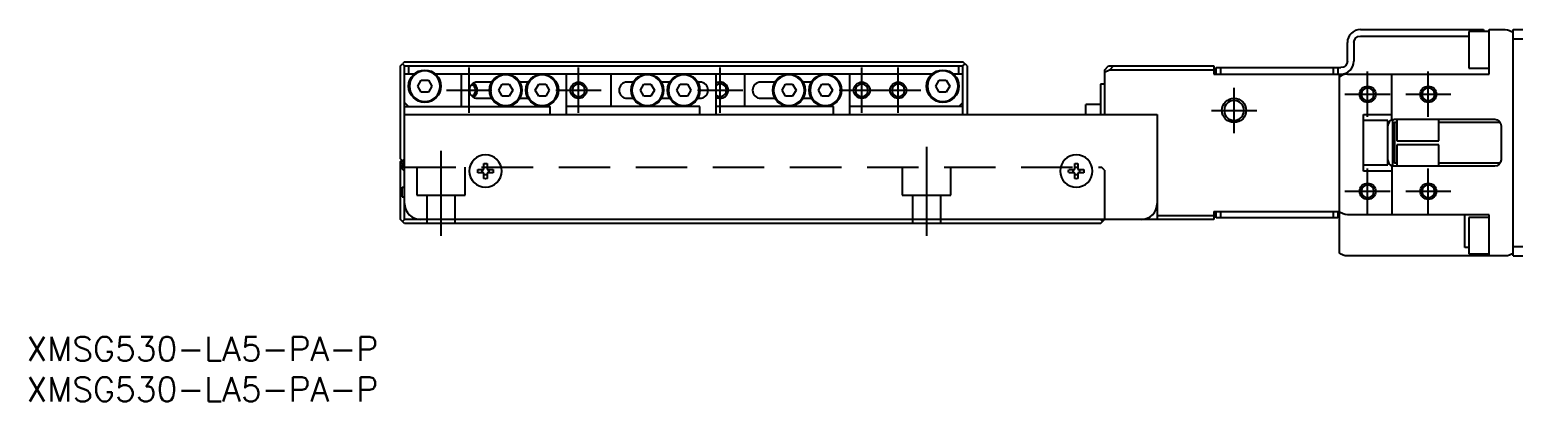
# Model space of a CAD drawing. Extents: x 0 to 570, y -8 to 197.
# Drawn here: x 0.4 to 183.7, y -8 to 38 of the extents above; entities that cross this region are included whole.
import ezdxf

# ---------------------------------------------------------------- set-up
doc = ezdxf.new("R2010")
doc.units = 0
doc.header["$LTSCALE"] = 0.5
doc.linetypes.add('CENTER', pattern=[50.8, 31.75, -6.35, 6.35, -6.35])
doc.linetypes.add('DASHED', pattern=[19.05, 12.7, -6.35])
for name, color, linetype in [('MSM_CENTER', 1, 'CENTER'), ('MSM_CONTINUOUS', 7, 'CONTINUOUS'), ('MSM_DASHED', 4, 'DASHED'), ('MSM_NARROW', 5, 'CONTINUOUS'), ('MSM_PART_NUMBER', 7, 'CONTINUOUS')]:
    doc.layers.add(name, color=color, linetype=linetype)
doc.styles.get("Standard").update_dxf_attribs({"font": 'txt.shx', "height": 1, "bigfont": 'bigfont.shx'})

# ---------------------------------------------------------------- blocks, each defined once
blk = doc.blocks.new('*U2')
at = {"layer": 'MSM_PART_NUMBER'}
blk.add_text('XMSG530-LA5-PA-P', height=3, dxfattribs=at).set_placement((0, -3))
blk = doc.blocks.new('*U3')
at = {"layer": 'MSM_PART_NUMBER'}
blk.add_text('XMSG530-LA5-PA-P', height=3, dxfattribs=at).set_placement((0, -8))

msp = doc.modelspace()

# ---------------------------------------------------------------- linework, layer by layer
at = {"layer": 'MSM_CENTER'}
for p, q in [((54.71, 27.7), (54.71, 33.3)), ((68.21, 27.7), (68.21, 33.3)), ((85.71, 27.7), (85.71, 33.3)), ((103.21, 27.7), (103.21, 33.3)), ((107.71, 27.7), (107.71, 33.3)), ((165.71, 27.2), (165.71, 32.8)), ((173.21, 27.2), (173.21, 32.8)), ((51.91, 30.5), (57.51, 30.5)), ((65.41, 30.5), (71.01, 30.5)), ((82.91, 30.5), (88.51, 30.5)), ((100.41, 30.5), (110.51, 30.5)), ((149.21, 25.2), (149.21, 30.8)), ((162.91, 30), (168.51, 30)), ((170.41, 30), (176.01, 30)), ((146.41, 28), (152.01, 28)), ((51.21, 23), (51.21, 12.5)), ((111.21, 23.5), (111.21, 12.5)), ((165.71, 15.2), (165.71, 20.8)), ((173.21, 15.2), (173.21, 20.8)), ((162.91, 18), (168.51, 18)), ((170.41, 18), (176.01, 18))]:
    msp.add_line(p, q, dxfattribs=at)
at = {"layer": 'MSM_CONTINUOUS'}
for p, q in [((164.81, 38), (180.01, 38)), ((164.81, 37.2), (178.21, 37.2)), ((178.21, 37.75), (178.21, 33.25)), ((180.71, 37.75), (178.21, 37.75)), ((179.51, 37.75), (179.51, 38)), ((180.01, 38), (180.01, 37.75)), ((180.71, 32.5), (180.71, 38)), ((180.71, 38), (182.71, 38)), ((183.71, 10), (183.71, 38)), ((183.71, 38), (190.7, 38)), ((183.71, 36.85), (190.7, 36.85)), ((163.21, 34.1), (163.21, 36.4)), ((164.01, 36.4), (164.01, 34.1)), ((46.21, 33.5), (46.46, 33.75)), ((46.21, 22), (46.21, 33.5)), ((46.71, 34), (46.46, 33.75)), ((46.46, 33.75), (46.71, 33.5)), ((46.71, 34), (115.71, 34)), ((46.71, 14.5), (46.71, 33.5)), ((46.71, 33.5), (115.71, 33.5)), ((47.21, 33.5), (47.21, 32.5)), ((115.21, 32.5), (115.21, 33.5)), ((116.21, 33.5), (115.71, 34)), ((115.71, 33.5), (115.96, 33.75)), ((115.71, 27.5), (115.71, 33.5)), ((116.21, 33.5), (116.21, 27.5)), ((133.21, 33), (133.71, 33.5)), ((133.21, 33), (133.21, 27.5)), ((133.82, 33), (133.21, 32.69)), ((133.71, 33.5), (146.71, 33.5)), ((134.32, 33.5), (133.82, 33)), ((146.71, 33), (133.82, 33)), ((146.71, 33.5), (146.71, 32.5)), ((147.01, 32.5), (147.01, 33.3)), ((147.01, 33.3), (162.41, 33.3)), ((147.51, 33.3), (147.51, 32.5)), ((161.51, 32.5), (161.51, 33.3)), ((162.01, 33.3), (162.01, 32.5)), ((178.21, 33.25), (180.71, 33.25)), ((47.89, 32.5), (46.71, 32.5)), ((48.35, 31), (48.78, 31.75)), ((48.78, 31.75), (49.65, 31.75)), ((49.65, 31.75), (50.08, 31)), ((111.89, 32.5), (50.54, 32.5)), ((53.71, 32.5), (53.71, 28.5)), ((57.48, 31.5), (55.71, 31.5)), ((58.35, 30.5), (58.78, 31.25)), ((58.78, 31.25), (59.65, 31.25)), ((59.65, 31.25), (60.08, 30.5)), ((61.98, 31.5), (60.94, 31.5)), ((62.85, 30.5), (63.28, 31.25)), ((63.28, 31.25), (64.15, 31.25)), ((64.15, 31.25), (64.58, 30.5)), ((66.71, 27.5), (66.71, 32.5)), ((72.21, 32.5), (72.21, 28.5)), ((74.98, 31.5), (74.21, 31.5)), ((75.85, 30.5), (76.28, 31.25)), ((76.28, 31.25), (77.15, 31.25)), ((77.15, 31.25), (77.58, 30.5)), ((79.48, 31.5), (78.44, 31.5)), ((80.35, 30.5), (80.78, 31.25)), ((80.78, 31.25), (81.65, 31.25)), ((81.65, 31.25), (82.08, 30.5)), ((83.21, 31.5), (82.94, 31.5)), ((85.21, 27.5), (85.21, 32.5)), ((88.71, 32.5), (88.71, 28.5)), ((92.48, 31.5), (90.71, 31.5)), ((93.35, 30.5), (93.78, 31.25)), ((93.78, 31.25), (94.65, 31.25)), ((94.65, 31.25), (95.08, 30.5)), ((96.98, 31.5), (95.94, 31.5)), ((97.85, 30.5), (98.28, 31.25)), ((98.28, 31.25), (99.15, 31.25)), ((99.15, 31.25), (99.58, 30.5)), ((101.71, 27.5), (101.71, 32.5)), ((112.35, 31), (112.78, 31.75)), ((112.78, 31.75), (113.65, 31.75)), ((113.65, 31.75), (114.08, 31)), ((115.71, 32.5), (114.54, 32.5)), ((132.71, 31.25), (132.71, 27.5)), ((133.21, 31.25), (132.71, 31.25)), ((146.71, 32.5), (162.41, 32.5)), ((162.21, 32.5), (162.21, 15.5)), ((163.21, 32.5), (180.71, 32.5)), ((168.71, 26.87), (168.71, 32.5)), ((48.78, 30.25), (48.35, 31)), ((49.65, 30.25), (48.78, 30.25)), ((50.08, 31), (49.65, 30.25)), ((55.71, 29.5), (57.48, 29.5)), ((58.78, 29.75), (58.35, 30.5)), ((59.65, 29.75), (58.78, 29.75)), ((60.08, 30.5), (59.65, 29.75)), ((60.94, 29.5), (61.98, 29.5)), ((63.28, 29.75), (62.85, 30.5)), ((64.15, 29.75), (63.28, 29.75)), ((64.58, 30.5), (64.15, 29.75)), ((74.21, 29.5), (74.98, 29.5)), ((76.28, 29.75), (75.85, 30.5)), ((77.15, 29.75), (76.28, 29.75)), ((77.58, 30.5), (77.15, 29.75)), ((78.44, 29.5), (79.48, 29.5)), ((80.78, 29.75), (80.35, 30.5)), ((81.65, 29.75), (80.78, 29.75)), ((82.08, 30.5), (81.65, 29.75)), ((82.94, 29.5), (83.21, 29.5)), ((90.71, 29.5), (92.48, 29.5)), ((93.78, 29.75), (93.35, 30.5)), ((94.65, 29.75), (93.78, 29.75)), ((95.08, 30.5), (94.65, 29.75)), ((95.94, 29.5), (96.98, 29.5)), ((98.28, 29.75), (97.85, 30.5)), ((99.15, 29.75), (98.28, 29.75)), ((99.58, 30.5), (99.15, 29.75)), ((112.78, 30.25), (112.35, 31)), ((113.65, 30.25), (112.78, 30.25)), ((114.08, 31), (113.65, 30.25)), ((47.21, 28.5), (46.71, 29)), ((46.71, 28.5), (64.71, 28.5)), ((46.71, 27.5), (139.71, 27.5)), ((64.71, 27.5), (64.71, 28.5)), ((83.21, 28.5), (66.71, 28.5)), ((83.21, 27.5), (83.21, 28.5)), ((99.71, 28.5), (85.21, 28.5)), ((99.71, 27.5), (99.71, 28.5)), ((115.71, 28.5), (101.71, 28.5)), ((115.71, 29), (115.21, 28.5)), ((130.91, 27.5), (130.91, 28.75)), ((132.71, 28.75), (130.91, 28.75)), ((139.71, 27.5), (139.71, 14.5)), ((165.21, 20.5), (165.21, 27.5)), ((165.21, 27.5), (168.71, 27.5)), ((168.21, 26.75), (165.21, 26.75)), ((168.21, 21.25), (168.21, 26.75)), ((168.71, 26.87), (168.8, 26.87)), ((168.73, 26.85), (168.8, 26.87)), ((168.81, 21.12), (168.81, 26.88)), ((169.01, 26.5), (168.81, 26.3)), ((169.01, 26.9), (181.41, 26.9)), ((169.01, 26.5), (169.01, 21.5)), ((169.31, 26.5), (169.01, 26.5)), ((169.31, 26.9), (169.31, 24.25)), ((174.51, 24.25), (174.51, 26.9)), ((182.11, 26.5), (174.51, 26.5)), ((182.21, 26.1), (182.21, 21.9)), ((169.31, 24.25), (174.51, 24.25)), ((46.71, 21.5), (46.21, 22)), ((46.71, 22), (46.46, 21.75)), ((169.31, 23.75), (169.31, 21.1)), ((174.51, 23.75), (169.31, 23.75)), ((174.51, 21.1), (174.51, 23.75)), ((46.21, 21.7), (46.31, 21.8)), ((46.21, 14.5), (46.21, 21.7)), ((46.71, 21.2), (46.21, 21.2)), ((46.21, 21), (46.71, 20.5)), ((46.21, 21), (46.71, 21)), ((46.31, 21.7), (46.31, 21.9)), ((46.61, 21.4), (46.71, 21.4)), ((55.78, 20.7), (56.51, 20.7)), ((56.51, 20.3), (55.78, 20.3)), ((56.51, 20.7), (56.51, 21.43)), ((56.51, 19.57), (56.51, 20.3)), ((56.91, 21.43), (56.91, 20.7)), ((56.91, 20.7), (57.64, 20.7)), ((56.91, 20.3), (56.91, 19.57)), ((57.64, 20.3), (56.91, 20.3)), ((128.78, 20.7), (129.51, 20.7)), ((129.51, 20.3), (128.78, 20.3)), ((129.51, 20.7), (129.51, 21.43)), ((129.51, 19.57), (129.51, 20.3)), ((129.91, 21.43), (129.91, 20.7)), ((129.91, 20.7), (130.64, 20.7)), ((130.64, 20.3), (129.91, 20.3)), ((129.91, 20.3), (129.91, 19.57)), ((165.21, 21.25), (168.21, 21.25)), ((168.71, 20.5), (165.21, 20.5)), ((168.71, 21.13), (168.71, 15.1)), ((168.71, 21.13), (168.8, 21.13)), ((168.8, 21.13), (168.72, 21.16)), ((168.81, 21.7), (169.01, 21.5)), ((169.01, 21.5), (169.31, 21.5)), ((181.41, 21.1), (169.01, 21.1)), ((174.51, 21.5), (182.11, 21.5)), ((46.41, 17.3), (46.41, 18.5)), ((46.41, 18.5), (46.71, 18.5)), ((46.41, 17.3), (46.71, 17.3)), ((139.71, 15), (146.71, 15)), ((146.71, 15.5), (162.21, 15.5)), ((146.71, 15.5), (146.71, 14.5)), ((147.01, 14.7), (147.01, 15.5)), ((162.01, 14.7), (147.01, 14.7)), ((147.51, 15.5), (147.51, 14.7)), ((161.51, 14.7), (161.51, 15.5)), ((162.01, 15.5), (162.01, 14.7)), ((162.21, 15.48), (162.21, 10.38)), ((180.71, 15.1), (163.21, 15.1)), ((177.71, 11.05), (177.71, 15.1)), ((178.21, 14.75), (178.21, 10.25)), ((180.71, 14.75), (178.21, 14.75)), ((180.71, 10), (180.71, 15.1)), ((46.71, 14), (46.21, 14.5)), ((46.71, 14.5), (46.46, 14.25)), ((146.71, 14.5), (46.71, 14.5)), ((132.71, 14), (46.71, 14)), ((132.96, 14.25), (132.71, 14.5)), ((132.71, 14), (133.21, 14.5)), ((178.21, 11.05), (177.71, 11.05)), ((183.71, 11.15), (190.7, 11.15)), ((182.71, 10), (163.21, 10)), ((178.21, 10.25), (180.71, 10.25)), ((183.71, 10), (190.7, 10))]:
    msp.add_line(p, q, dxfattribs=at)
for centre in [(49.21, 31), (113.21, 31), (59.21, 30.5), (63.71, 30.5), (76.71, 30.5), (81.21, 30.5), (94.21, 30.5), (98.71, 30.5)]:
    msp.add_circle(centre, 2, dxfattribs=at)
at = {"layer": 'MSM_CONTINUOUS', "extrusion": (0, 0, -1)}
for centre, radius in [((-49.21, 31), 1.9), ((-59.21, 30.5), 1.9), ((-63.71, 30.5), 1.9), ((-68.21, 30.5), 0.783), ((-76.71, 30.5), 1.9), ((-81.21, 30.5), 1.9), ((-94.21, 30.5), 1.9), ((-98.71, 30.5), 1.9), ((-103.21, 30.5), 0.783), ((-107.71, 30.5), 0.783), ((-113.21, 31), 1.9), ((-165.71, 30), 0.783), ((-173.21, 30), 0.783), ((-149.21, 28), 1.23), ((-56.71, 20.5), 2), ((-129.71, 20.5), 2), ((-165.71, 18), 0.783), ((-173.21, 18), 0.783)]:
    msp.add_circle(centre, radius, dxfattribs=at)
at = {"layer": 'MSM_CONTINUOUS'}
for centre, radius, start, end in [((164.81, 36.4), 1.6, 90, 180), ((162.41, 34.1), 1.6, 270, 0), ((55.71, 30.5), 1, 90, 270), ((54.71, 30.5), 0.783, 293.0634, 66.9366), ((74.21, 30.5), 1, 90, 270), ((83.21, 30.5), 1, 270, 90), ((85.71, 30.5), 0.783, 230.3451, 129.6549), ((90.71, 30.5), 1, 90, 270), ((163.21, 31), 1.5, 90, 131.8103), ((169.01, 26.1), 0.8, 111.0178, 180.0007), ((46.61, 21.7), 0.3, 180, 270), ((56.71, 20.5), 0.435, 152.6335, 207.3665), ((56.71, 20.5), 0.435, 62.6335, 117.3665), ((56.71, 20.5), 0.435, 332.6335, 27.3665), ((129.71, 20.5), 0.435, 152.6335, 207.3665), ((129.71, 20.5), 0.435, 62.6335, 117.3665), ((129.71, 20.5), 0.435, 332.6335, 27.3665), ((169.01, 21.9), 0.8, 179.9994, 248.4559), ((56.71, 20.5), 0.435, 242.6335, 297.3665), ((129.71, 20.5), 0.435, 242.6335, 297.3665), ((48.71, 16.5), 2, 180, 270), ((137.71, 16.5), 2, 270, 0)]:
    msp.add_arc(centre, radius, start, end, dxfattribs=at)
at = {"layer": 'MSM_CONTINUOUS', "extrusion": (0, 0, -1)}
for centre, radius, start, end in [((-164.81, 36.4), 0.8, 0, 90), ((-182.71, 36.5), 1.5, 90, 131.8103), ((-162.41, 34.1), 0.8, 180, 270), ((-169.01, 26.1), 0.8, 74.8734, 90), ((-181.41, 26.1), 0.8, 90, 180), ((-56.71, 20.5), 0.95, 347.8468, 12.1532), ((-56.71, 20.5), 0.95, 77.8468, 102.1532), ((-56.71, 20.5), 0.95, 167.8468, 192.1532), ((-129.71, 20.5), 0.95, 347.8468, 12.1532), ((-129.71, 20.5), 0.95, 77.8468, 102.1532), ((-129.71, 20.5), 0.95, 167.8468, 192.1532), ((-169.01, 21.9), 0.8, 270, 285.1266), ((-181.41, 21.9), 0.8, 180, 270), ((-56.71, 20.5), 0.95, 257.8468, 282.1532), ((-129.71, 20.5), 0.95, 257.8468, 282.1532), ((-163.21, 16.6), 1.5, 270, 311.8103), ((-163.21, 11.5), 1.5, 270, 311.8103), ((-182.71, 11.5), 1.5, 228.1897, 270)]:
    msp.add_arc(centre, radius, start, end, dxfattribs=at)
at = {"layer": 'MSM_DASHED'}
for p, q in [((46.71, 21), (132.81, 21)), ((48.21, 21), (48.21, 17.5)), ((54.21, 17.5), (54.21, 21)), ((108.21, 21), (108.21, 17.5)), ((114.21, 17.5), (114.21, 21)), ((133.01, 20.8), (132.81, 21)), ((133.21, 20.6), (133.01, 20.8)), ((133.21, 20.6), (133.21, 14.5)), ((48.21, 17.5), (54.21, 17.5)), ((49.46, 17.5), (49.46, 14)), ((52.96, 14), (52.96, 17.5)), ((108.21, 17.5), (114.21, 17.5)), ((109.46, 17.5), (109.46, 14)), ((112.96, 14), (112.96, 17.5))]:
    msp.add_line(p, q, dxfattribs=at)
at = {"layer": 'MSM_NARROW'}
for centre, radius in [((68.21, 30.5), 1), ((103.21, 30.5), 1), ((107.71, 30.5), 1), ((149.21, 28), 1.5), ((165.71, 30), 1), ((173.21, 30), 1), ((165.71, 18), 1), ((173.21, 18), 1)]:
    msp.add_circle(centre, radius, dxfattribs=at)
for centre, start, end in [((54.71, 30.5), 300, 60), ((85.71, 30.5), 240, 120)]:
    msp.add_arc(centre, 1, start, end, dxfattribs=at)

# ---------------------------------------------------------------- block references
at = {"layer": 'MSM_CONTINUOUS'}
for name in ['*U2', '*U3']:
    msp.add_blockref(name, (0, 0), dxfattribs=at)

doc.saveas('drawing.dxf')
